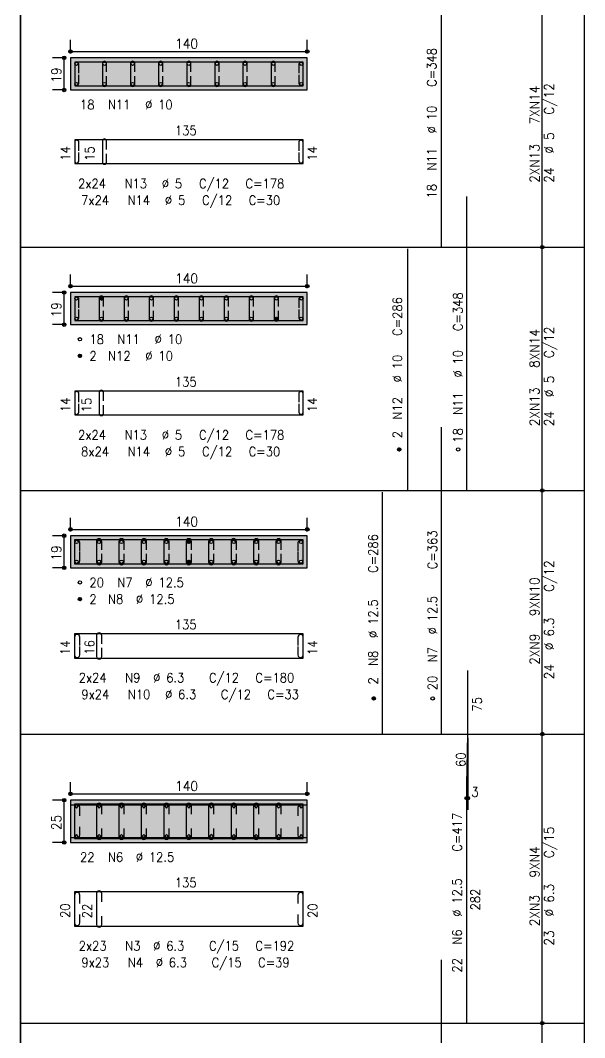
# Model space of a CAD drawing. Extents: x 0 to 119, y 0 to 84.
# Drawn here: x 62.57 to 75.91, y 23.27 to 47.34 of the extents above; entities that cross this region are included whole.
import ezdxf

# ---------------------------------------------------------------- set-up
doc = ezdxf.new("R2010")
doc.units = 0
for name, color, linetype in [('15', 15, 'Continuous'), ('18', 4, 'Continuous'), ('2', 2, 'Continuous'), ('25', 1, 'Continuous'), ('26', 3, 'Continuous'), ('3', 3, 'Continuous'), ('51', 7, 'Continuous'), ('6', 6, 'Continuous'), ('64', 7, 'Continuous')]:
    doc.layers.add(name, color=color, linetype=linetype)
doc.styles.get("Standard").update_dxf_attribs({"font": 'standard'})

msp = doc.modelspace()

# ---------------------------------------------------------------- linework, layer by layer
at = {"layer": '15', "linetype": 'Continuous'}
for p, q in [((63.851469, 44.45341), (63.851469, 43.95341)), ((63.951469, 44.25341), (63.951469, 44.45341)), ((69.151469, 44.45341), (69.151469, 44.25341)), ((69.251469, 43.95341), (69.251469, 44.45341)), ((63.851469, 43.95341), (69.251469, 43.95341)), ((63.851469, 38.50661), (63.851469, 38.00661)), ((63.951469, 38.30661), (63.951469, 38.50661)), ((69.151469, 38.50661), (69.151469, 38.30661)), ((69.251469, 38.00661), (69.251469, 38.50661)), ((63.851469, 38.00661), (69.251469, 38.00661)), ((63.846069, 32.74641), (63.846069, 32.25121)), ((63.972069, 32.54641), (63.972069, 32.74641)), ((69.130869, 32.74641), (69.130869, 32.54641)), ((69.256869, 32.25121), (69.256869, 32.74641)), ((63.846069, 32.25121), (69.256869, 32.25121)), ((63.846069, 26.64321), (63.846069, 25.90801)), ((63.972069, 26.44321), (63.972069, 26.64321)), ((69.130869, 26.64321), (69.130869, 26.44321)), ((69.256869, 25.90801), (69.256869, 26.64321)), ((63.846069, 25.90801), (69.256869, 25.90801))]:
    msp.add_line(p, q, dxfattribs=at)
for points in [[(62.566461, 47.73376), (62.566461, 41.97376), (75.91206, 41.97376), (75.91206, 47.73376)], [(62.566461, 41.97376), (62.566461, 36.21376), (75.91206, 36.21376), (75.91206, 41.97376)], [(62.566461, 36.21376), (62.566461, 30.45376), (75.91206, 30.45376), (75.91206, 36.21376)], [(62.566461, 30.45376), (62.566461, 23.61376), (75.91206, 23.61376), (75.91206, 30.45376)], [(62.566461, 23.61376), (62.566461, 17.49376), (75.91206, 17.49376), (75.91206, 23.61376)]]:
    msp.add_lwpolyline(points, dxfattribs=at)
for centre, radius in [((63.901469, 44.45341), 0.05), ((69.201469, 44.45341), 0.05), ((63.901469, 38.50661), 0.05), ((69.201469, 38.50661), 0.05), ((63.909069, 32.74641), 0.063), ((69.193869, 32.74641), 0.063), ((63.909069, 26.64321), 0.063), ((69.193869, 26.64321), 0.063)]:
    msp.add_arc(centre, radius, 0, 179.999999, dxfattribs=at)
at = {"layer": '18', "linetype": 'Continuous'}
for p, q in [((74.91086, 41.97376), (74.91086, 47.73376)), ((63.751469, 46.55261), (63.751469, 46.88061)), ((69.351469, 46.55261), (69.351469, 46.88061)), ((63.751469, 46.60261), (69.351469, 46.60261)), ((63.651469, 46.45261), (63.323469, 46.45261)), ((63.601469, 45.69261), (63.601469, 46.45261)), ((69.251469, 46.35261), (63.851469, 46.35261)), ((63.851469, 46.35261), (63.851469, 45.85261)), ((63.851469, 46.29261), (63.851469, 45.79261)), ((63.951469, 46.09261), (63.951469, 46.29261)), ((64.506269, 46.32261), (64.506269, 45.82261)), ((64.606269, 46.12261), (64.606269, 46.32261)), ((65.171469, 46.32261), (65.171469, 45.82261)), ((65.271469, 46.12261), (65.271469, 46.32261)), ((65.836669, 46.32261), (65.836669, 45.82261)), ((65.936669, 46.12261), (65.936669, 46.32261)), ((66.501469, 46.32261), (66.501469, 45.82261)), ((66.601469, 46.12261), (66.601469, 46.32261)), ((67.166269, 46.32261), (67.166269, 45.82261)), ((67.266269, 46.12261), (67.266269, 46.32261)), ((67.831469, 46.32261), (67.831469, 45.82261)), ((67.931469, 46.12261), (67.931469, 46.32261)), ((68.496669, 46.32261), (68.496669, 45.82261)), ((68.596669, 46.12261), (68.596669, 46.32261)), ((69.151469, 46.29261), (69.151469, 46.09261)), ((69.251469, 45.85261), (69.251469, 46.35261)), ((69.251469, 45.79261), (69.251469, 46.29261)), ((63.951469, 45.85261), (63.951469, 46.05261)), ((64.606269, 45.82261), (64.606269, 46.02261)), ((65.271469, 45.82261), (65.271469, 46.02261)), ((65.936669, 45.82261), (65.936669, 46.02261)), ((66.601469, 45.82261), (66.601469, 46.02261)), ((67.266269, 45.82261), (67.266269, 46.02261)), ((67.931469, 45.82261), (67.931469, 46.02261)), ((68.596669, 45.82261), (68.596669, 46.02261)), ((69.151469, 46.05261), (69.151469, 45.85261)), ((63.851469, 45.79261), (69.251469, 45.79261)), ((63.651469, 45.69261), (63.323469, 45.69261)), ((74.91086, 36.21376), (74.91086, 41.97376)), ((63.751469, 40.99941), (63.751469, 41.32741)), ((69.351469, 40.99941), (69.351469, 41.32741)), ((63.751469, 41.04941), (69.351469, 41.04941)), ((63.651469, 40.89941), (63.323469, 40.89941)), ((63.601469, 40.13941), (63.601469, 40.89941)), ((69.251469, 40.79941), (63.851469, 40.79941)), ((63.851469, 40.79941), (63.851469, 40.29941)), ((63.851469, 40.73941), (63.851469, 40.23941)), ((63.951469, 40.53941), (63.951469, 40.73941)), ((64.432669, 40.76941), (64.432669, 40.26941)), ((64.532669, 40.56941), (64.532669, 40.76941)), ((65.023869, 40.76941), (65.023869, 40.26941)), ((65.123869, 40.56941), (65.123869, 40.76941)), ((65.614669, 40.76941), (65.614669, 40.26941)), ((65.714669, 40.56941), (65.714669, 40.76941)), ((66.205869, 40.76941), (66.205869, 40.26941)), ((66.305869, 40.56941), (66.305869, 40.76941)), ((66.797069, 40.76941), (66.797069, 40.26941)), ((66.897069, 40.56941), (66.897069, 40.76941)), ((67.388269, 40.76941), (67.388269, 40.26941)), ((67.488269, 40.56941), (67.488269, 40.76941)), ((67.979069, 40.76941), (67.979069, 40.26941)), ((68.079069, 40.56941), (68.079069, 40.76941)), ((68.570269, 40.76941), (68.570269, 40.26941)), ((68.670269, 40.56941), (68.670269, 40.76941)), ((69.151469, 40.73941), (69.151469, 40.53941)), ((69.251469, 40.29941), (69.251469, 40.79941)), ((69.251469, 40.23941), (69.251469, 40.73941)), ((63.951469, 40.29941), (63.951469, 40.49941)), ((64.532669, 40.26941), (64.532669, 40.46941)), ((65.123869, 40.26941), (65.123869, 40.46941)), ((65.714669, 40.26941), (65.714669, 40.46941)), ((66.305869, 40.26941), (66.305869, 40.46941)), ((66.897069, 40.26941), (66.897069, 40.46941)), ((67.488269, 40.26941), (67.488269, 40.46941)), ((68.079069, 40.26941), (68.079069, 40.46941)), ((68.670269, 40.26941), (68.670269, 40.46941)), ((69.151469, 40.49941), (69.151469, 40.29941)), ((63.851469, 40.23941), (69.251469, 40.23941)), ((63.651469, 40.13941), (63.323469, 40.13941)), ((74.91086, 30.45376), (74.91086, 36.21376)), ((63.751469, 35.24461), (63.751469, 35.57261)), ((69.351469, 35.24461), (69.351469, 35.57261)), ((63.651469, 35.14461), (63.323469, 35.14461)), ((63.601469, 34.38461), (63.601469, 35.14461)), ((63.751469, 35.29461), (69.351469, 35.29461)), ((69.256869, 35.05001), (63.846069, 35.05001)), ((63.846069, 35.05001), (63.846069, 34.55481)), ((63.846069, 34.97441), (63.846069, 34.47921)), ((63.972069, 34.77441), (63.972069, 34.97441)), ((64.364469, 35.01221), (64.364469, 34.51701)), ((64.490469, 34.81221), (64.490469, 35.01221)), ((64.895269, 35.01221), (64.895269, 34.51701)), ((65.021269, 34.81221), (65.021269, 35.01221)), ((65.426469, 35.01221), (65.426469, 34.51701)), ((65.552469, 34.81221), (65.552469, 35.01221)), ((65.957269, 35.01221), (65.957269, 34.51701)), ((66.083269, 34.81221), (66.083269, 35.01221)), ((66.488469, 35.01221), (66.488469, 34.51701)), ((66.614469, 34.81221), (66.614469, 35.01221)), ((67.019669, 35.01221), (67.019669, 34.51701)), ((67.145669, 34.81221), (67.145669, 35.01221)), ((67.550469, 35.01221), (67.550469, 34.51701)), ((67.676469, 34.81221), (67.676469, 35.01221)), ((68.081669, 35.01221), (68.081669, 34.51701)), ((68.207669, 34.81221), (68.207669, 35.01221)), ((68.612469, 35.01221), (68.612469, 34.51701)), ((68.738469, 34.81221), (68.738469, 35.01221)), ((69.130869, 34.97441), (69.130869, 34.77441)), ((69.256869, 34.55481), (69.256869, 35.05001)), ((69.256869, 34.47921), (69.256869, 34.97441)), ((63.972069, 34.55481), (63.972069, 34.75481)), ((64.490469, 34.51701), (64.490469, 34.71701)), ((65.021269, 34.51701), (65.021269, 34.71701)), ((65.552469, 34.51701), (65.552469, 34.71701)), ((66.083269, 34.51701), (66.083269, 34.71701)), ((66.614469, 34.51701), (66.614469, 34.71701)), ((67.145669, 34.51701), (67.145669, 34.71701)), ((67.676469, 34.51701), (67.676469, 34.71701)), ((68.207669, 34.51701), (68.207669, 34.71701)), ((68.738469, 34.51701), (68.738469, 34.71701)), ((69.130869, 34.75481), (69.130869, 34.55481)), ((63.846069, 34.47921), (69.256869, 34.47921)), ((63.651469, 34.38461), (63.323469, 34.38461)), ((73.14851, 30.35376), (73.14851, 28.658559)), ((74.91086, 23.61376), (74.91086, 30.45376)), ((63.751469, 28.98781), (63.751469, 29.31581)), ((69.351469, 28.98781), (69.351469, 29.31581)), ((73.12351, 29.15376), (73.12351, 28.658559)), ((63.651469, 28.88781), (63.323469, 28.88781)), ((63.601469, 27.88781), (63.601469, 28.88781)), ((63.751469, 29.03781), (69.351469, 29.03781)), ((73.12351, 28.936559), (73.14851, 28.936559)), ((69.256869, 28.79321), (63.846069, 28.79321)), ((63.846069, 28.79321), (63.846069, 28.05801)), ((63.846069, 28.71761), (63.846069, 27.98241)), ((63.972069, 28.51761), (63.972069, 28.71761)), ((64.364469, 28.75541), (64.364469, 28.02061)), ((64.490469, 28.55541), (64.490469, 28.75541)), ((64.895269, 28.75541), (64.895269, 28.02061)), ((65.021269, 28.55541), (65.021269, 28.75541)), ((65.426469, 28.75541), (65.426469, 28.02061)), ((65.552469, 28.55541), (65.552469, 28.75541)), ((65.957269, 28.75541), (65.957269, 28.02061)), ((66.083269, 28.55541), (66.083269, 28.75541)), ((66.488469, 28.75541), (66.488469, 28.02061)), ((66.614469, 28.55541), (66.614469, 28.75541)), ((67.019669, 28.75541), (67.019669, 28.02061)), ((67.145669, 28.55541), (67.145669, 28.75541)), ((67.550469, 28.75541), (67.550469, 28.02061)), ((67.676469, 28.55541), (67.676469, 28.75541)), ((68.081669, 28.75541), (68.081669, 28.02061)), ((68.207669, 28.55541), (68.207669, 28.75541)), ((68.612469, 28.75541), (68.612469, 28.02061)), ((68.738469, 28.55541), (68.738469, 28.75541)), ((69.130869, 28.71761), (69.130869, 28.51761)), ((69.256869, 28.05801), (69.256869, 28.79321)), ((69.256869, 27.98241), (69.256869, 28.71761)), ((63.972069, 28.05801), (63.972069, 28.25801)), ((64.490469, 28.02061), (64.490469, 28.22061)), ((65.021269, 28.02061), (65.021269, 28.22061)), ((65.552469, 28.02061), (65.552469, 28.22061)), ((66.083269, 28.02061), (66.083269, 28.22061)), ((66.614469, 28.02061), (66.614469, 28.22061)), ((67.145669, 28.02061), (67.145669, 28.22061)), ((67.676469, 28.02061), (67.676469, 28.22061)), ((68.207669, 28.02061), (68.207669, 28.22061)), ((68.738469, 28.02061), (68.738469, 28.22061)), ((69.130869, 28.25801), (69.130869, 28.05801)), ((63.846069, 27.98241), (69.256869, 27.98241)), ((63.651469, 27.88781), (63.323469, 27.88781)), ((74.91086, 17.49376), (74.91086, 23.61376))]:
    msp.add_line(p, q, dxfattribs=at)
for centre, radius in [((63.601469, 46.45261), 0.041625), ((63.601469, 46.45261), 0.02075), ((63.751469, 46.60261), 0.041625), ((63.751469, 46.60261), 0.02075), ((69.351469, 46.60261), 0.041625), ((69.351469, 46.60261), 0.02075), ((63.601469, 45.69261), 0.041625), ((63.601469, 45.69261), 0.02075), ((74.91086, 41.97376), 0.041625), ((74.91086, 41.97376), 0.041625), ((74.91086, 41.97376), 0.02075), ((74.91086, 41.97376), 0.02075), ((63.601469, 40.89941), 0.041625), ((63.601469, 40.89941), 0.02075), ((63.751469, 41.04941), 0.041625), ((63.751469, 41.04941), 0.02075), ((69.351469, 41.04941), 0.041625), ((69.351469, 41.04941), 0.02075), ((63.601469, 40.13941), 0.041625), ((63.601469, 40.13941), 0.02075), ((74.91086, 36.21376), 0.041625), ((74.91086, 36.21376), 0.041625), ((74.91086, 36.21376), 0.02075), ((74.91086, 36.21376), 0.02075), ((63.601469, 35.14461), 0.041625), ((63.601469, 35.14461), 0.02075), ((63.751469, 35.29461), 0.041625), ((63.751469, 35.29461), 0.02075), ((69.351469, 35.29461), 0.041625), ((69.351469, 35.29461), 0.02075), ((63.601469, 34.38461), 0.041625), ((63.601469, 34.38461), 0.02075), ((74.91086, 30.45376), 0.041625), ((74.91086, 30.45376), 0.041625), ((74.91086, 30.45376), 0.02075), ((74.91086, 30.45376), 0.02075), ((63.601469, 28.88781), 0.041625), ((63.601469, 28.88781), 0.02075), ((63.751469, 29.03781), 0.041625), ((63.751469, 29.03781), 0.02075), ((69.351469, 29.03781), 0.041625), ((69.351469, 29.03781), 0.02075), ((73.12351, 28.936559), 0.041625), ((73.12351, 28.936559), 0.02075), ((73.14851, 28.936559), 0.041625), ((73.14851, 28.936559), 0.02075), ((63.601469, 27.88781), 0.041625), ((63.601469, 27.88781), 0.02075), ((74.91086, 23.61376), 0.041625), ((74.91086, 23.61376), 0.041625), ((74.91086, 23.61376), 0.02075), ((74.91086, 23.61376), 0.02075)]:
    msp.add_circle(centre, radius, dxfattribs=at)
for centre, radius, start, end in [((63.901469, 46.29261), 0.05, 0, 179.999999), ((64.556269, 46.32261), 0.05, 0, 179.999999), ((65.221469, 46.32261), 0.05, 0, 179.999999), ((65.886669, 46.32261), 0.05, 0, 179.999999), ((66.551469, 46.32261), 0.05, 0, 179.999999), ((67.216269, 46.32261), 0.05, 0, 179.999999), ((67.881469, 46.32261), 0.05, 0, 179.999999), ((68.546669, 46.32261), 0.05, 0, 179.999999), ((69.201469, 46.29261), 0.05, 0, 179.999999), ((63.901469, 45.85261), 0.05, 179.999999, 0), ((64.556269, 45.82261), 0.05, 179.999999, 0), ((65.221469, 45.82261), 0.05, 179.999999, 0), ((65.886669, 45.82261), 0.05, 179.999999, 0), ((66.551469, 45.82261), 0.05, 179.999999, 0), ((67.216269, 45.82261), 0.05, 179.999999, 0), ((67.881469, 45.82261), 0.05, 179.999999, 0), ((68.546669, 45.82261), 0.05, 179.999999, 0), ((69.201469, 45.85261), 0.05, 179.999999, 0), ((63.901469, 40.73941), 0.05, 0, 179.999999), ((64.482669, 40.76941), 0.05, 0, 179.999999), ((65.073869, 40.76941), 0.05, 0, 179.999999), ((65.664669, 40.76941), 0.05, 0, 179.999999), ((66.255869, 40.76941), 0.05, 0, 179.999999), ((66.847069, 40.76941), 0.05, 0, 179.999999), ((67.438269, 40.76941), 0.05, 0, 179.999999), ((68.029069, 40.76941), 0.05, 0, 179.999999), ((68.620269, 40.76941), 0.05, 0, 179.999999), ((69.201469, 40.73941), 0.05, 0, 179.999999), ((63.901469, 40.29941), 0.05, 179.999999, 0), ((64.482669, 40.26941), 0.05, 179.999999, 0), ((65.073869, 40.26941), 0.05, 179.999999, 0), ((65.664669, 40.26941), 0.05, 179.999999, 0), ((66.255869, 40.26941), 0.05, 179.999999, 0), ((66.847069, 40.26941), 0.05, 179.999999, 0), ((67.438269, 40.26941), 0.05, 179.999999, 0), ((68.029069, 40.26941), 0.05, 179.999999, 0), ((68.620269, 40.26941), 0.05, 179.999999, 0), ((69.201469, 40.29941), 0.05, 179.999999, 0), ((63.909069, 34.97441), 0.063, 0, 179.999999), ((64.427469, 35.01221), 0.063, 0, 179.999999), ((64.958269, 35.01221), 0.063, 0, 179.999999), ((65.489469, 35.01221), 0.063, 0, 179.999999), ((66.020269, 35.01221), 0.063, 0, 179.999999), ((66.551469, 35.01221), 0.063, 0, 179.999999), ((67.082669, 35.01221), 0.063, 0, 179.999999), ((67.613469, 35.01221), 0.063, 0, 179.999999), ((68.144669, 35.01221), 0.063, 0, 179.999999), ((68.675469, 35.01221), 0.063, 0, 179.999999), ((69.193869, 34.97441), 0.063, 0, 179.999999), ((63.909069, 34.55481), 0.063, 179.999999, 0), ((64.427469, 34.51701), 0.063, 179.999999, 0), ((64.958269, 34.51701), 0.063, 179.999999, 0), ((65.489469, 34.51701), 0.063, 179.999999, 0), ((66.020269, 34.51701), 0.063, 179.999999, 0), ((66.551469, 34.51701), 0.063, 179.999999, 0), ((67.082669, 34.51701), 0.063, 179.999999, 0), ((67.613469, 34.51701), 0.063, 179.999999, 0), ((68.144669, 34.51701), 0.063, 179.999999, 0), ((68.675469, 34.51701), 0.063, 179.999999, 0), ((69.193869, 34.55481), 0.063, 179.999999, 0), ((63.909069, 28.71761), 0.063, 0, 179.999999), ((64.427469, 28.75541), 0.063, 0, 179.999999), ((64.958269, 28.75541), 0.063, 0, 179.999999), ((65.489469, 28.75541), 0.063, 0, 179.999999), ((66.020269, 28.75541), 0.063, 0, 179.999999), ((66.551469, 28.75541), 0.063, 0, 179.999999), ((67.082669, 28.75541), 0.063, 0, 179.999999), ((67.613469, 28.75541), 0.063, 0, 179.999999), ((68.144669, 28.75541), 0.063, 0, 179.999999), ((68.675469, 28.75541), 0.063, 0, 179.999999), ((69.193869, 28.71761), 0.063, 0, 179.999999), ((63.909069, 28.05801), 0.063, 179.999999, 0), ((64.427469, 28.02061), 0.063, 179.999999, 0), ((64.958269, 28.02061), 0.063, 179.999999, 0), ((65.489469, 28.02061), 0.063, 179.999999, 0), ((66.020269, 28.02061), 0.063, 179.999999, 0), ((66.551469, 28.02061), 0.063, 179.999999, 0), ((67.082669, 28.02061), 0.063, 179.999999, 0), ((67.613469, 28.02061), 0.063, 179.999999, 0), ((68.144669, 28.02061), 0.063, 179.999999, 0), ((68.675469, 28.02061), 0.063, 179.999999, 0), ((69.193869, 28.05801), 0.063, 179.999999, 0)]:
    msp.add_arc(centre, radius, start, end, dxfattribs=at)
at = {"layer": '25', "linetype": 'Continuous'}
for p, q in [((63.751469, 46.45261), (63.751469, 46.45261)), ((63.751469, 46.45261), (63.751469, 46.45261)), ((69.351469, 46.45261), (69.351469, 46.45261)), ((63.751469, 45.69261), (63.751469, 45.69261)), ((74.91086, 41.97376), (74.91086, 41.97376)), ((74.91086, 41.97376), (74.91086, 41.97376)), ((63.751469, 40.89941), (63.751469, 40.89941)), ((63.751469, 40.89941), (63.751469, 40.89941)), ((69.351469, 40.89941), (69.351469, 40.89941)), ((63.751469, 40.13941), (63.751469, 40.13941)), ((74.91086, 36.21376), (74.91086, 36.21376)), ((74.91086, 36.21376), (74.91086, 36.21376)), ((63.751469, 35.14461), (63.751469, 35.14461)), ((63.751469, 35.14461), (63.751469, 35.14461)), ((69.351469, 35.14461), (69.351469, 35.14461)), ((63.751469, 34.38461), (63.751469, 34.38461)), ((73.14851, 30.45376), (73.14851, 30.45376)), ((74.91086, 30.45376), (74.91086, 30.45376)), ((74.91086, 30.45376), (74.91086, 30.45376)), ((73.12351, 29.25376), (73.12351, 29.25376)), ((63.751469, 28.88781), (63.751469, 28.88781)), ((63.751469, 28.88781), (63.751469, 28.88781)), ((69.351469, 28.88781), (69.351469, 28.88781)), ((63.751469, 27.88781), (63.751469, 27.88781)), ((74.91086, 23.61376), (74.91086, 23.61376)), ((74.91086, 23.61376), (74.91086, 23.61376))]:
    msp.add_line(p, q, dxfattribs=at)
at = {"layer": '26', "linetype": 'Continuous'}
for points in [[(63.751469, 45.69261), (69.351469, 45.69261), (69.351469, 46.45261), (63.751469, 46.45261), (63.751469, 45.69261)], [(63.751469, 40.13941), (69.351469, 40.13941), (69.351469, 40.89941), (63.751469, 40.89941), (63.751469, 40.13941)], [(63.751469, 34.38461), (69.351469, 34.38461), (69.351469, 35.14461), (63.751469, 35.14461), (63.751469, 34.38461)], [(63.751469, 27.88781), (69.351469, 27.88781), (69.351469, 28.88781), (63.751469, 28.88781), (63.751469, 27.88781)]]:
    msp.add_lwpolyline(points, dxfattribs=at)
for points in [[(63.751469, 45.69261), (69.351469, 45.69261), (69.351469, 46.45261)], [(63.751469, 45.69261), (69.351469, 46.45261), (63.751469, 46.45261)], [(63.751469, 45.69261), (63.751469, 46.45261), (63.751469, 45.69261)], [(63.751469, 40.13941), (69.351469, 40.13941), (69.351469, 40.89941)], [(63.751469, 40.13941), (69.351469, 40.89941), (63.751469, 40.89941)], [(63.751469, 40.13941), (63.751469, 40.89941), (63.751469, 40.13941)], [(63.751469, 34.38461), (69.351469, 34.38461), (69.351469, 35.14461)], [(63.751469, 34.38461), (69.351469, 35.14461), (63.751469, 35.14461)], [(63.751469, 34.38461), (63.751469, 35.14461), (63.751469, 34.38461)], [(63.751469, 27.88781), (69.351469, 27.88781), (69.351469, 28.88781)], [(63.751469, 27.88781), (69.351469, 28.88781), (63.751469, 28.88781)], [(63.751469, 27.88781), (63.751469, 28.88781), (63.751469, 27.88781)]]:
    msp.add_solid(points, dxfattribs=at)
at = {"layer": '3', "linetype": 'Continuous'}
for points in [[(63.751469, 45.69261), (69.351469, 45.69261), (69.351469, 46.45261), (63.751469, 46.45261), (63.751469, 45.69261)], [(63.751469, 40.13941), (69.351469, 40.13941), (69.351469, 40.89941), (63.751469, 40.89941), (63.751469, 40.13941)], [(63.751469, 34.38461), (69.351469, 34.38461), (69.351469, 35.14461), (63.751469, 35.14461), (63.751469, 34.38461)], [(63.751469, 28.00781), (69.351469, 28.00781), (69.351469, 28.76781), (63.751469, 28.76781), (63.751469, 28.00781)]]:
    msp.add_lwpolyline(points, dxfattribs=at)
at = {"layer": '51', "linetype": 'Continuous'}
for p, q in [((64.443089, 40.753771), (64.488308, 40.79899)), ((64.443095, 40.76509), (64.477025, 40.799021)), ((64.445441, 40.744809), (64.497286, 40.796654)), ((64.449314, 40.737368), (64.504731, 40.792785)), ((64.454399, 40.73114), (64.510962, 40.787703)), ((64.460629, 40.726056), (64.516051, 40.781478)), ((64.468076, 40.72219), (64.519891, 40.774004)), ((64.47702, 40.719819), (64.522281, 40.76508)), ((64.488351, 40.719837), (64.522284, 40.75377)), ((68.580689, 40.273771), (68.625908, 40.31899)), ((68.580695, 40.28509), (68.614625, 40.319021)), ((68.583041, 40.264809), (68.634886, 40.316654)), ((68.586914, 40.257368), (68.642331, 40.312785)), ((68.591999, 40.25114), (68.648562, 40.307703)), ((68.598229, 40.246056), (68.653651, 40.301478)), ((68.605676, 40.242189), (68.657491, 40.294004)), ((68.61462, 40.239819), (68.659881, 40.28508)), ((68.625951, 40.239837), (68.659884, 40.273769)), ((63.936889, 39.395896), (63.982108, 39.441115)), ((63.936895, 39.407215), (63.970825, 39.441146)), ((63.939241, 39.386934), (63.991086, 39.438779)), ((63.943114, 39.379493), (63.998531, 39.43491)), ((63.948199, 39.373265), (64.004762, 39.429828)), ((63.954429, 39.368181), (64.009851, 39.423603)), ((63.961876, 39.364315), (64.013691, 39.416129)), ((63.97082, 39.361944), (64.016081, 39.407205)), ((63.982151, 39.361962), (64.016084, 39.395895)), ((71.486966, 37.182145), (71.532185, 37.227364)), ((71.486972, 37.193464), (71.520902, 37.227395)), ((71.489319, 37.173184), (71.541163, 37.225028)), ((71.493191, 37.165742), (71.548608, 37.221159)), ((71.498277, 37.159514), (71.55484, 37.216077)), ((71.504506, 37.15443), (71.559929, 37.209853)), ((71.511954, 37.150564), (71.563768, 37.202378)), ((71.520897, 37.148194), (71.566158, 37.193454)), ((71.532228, 37.148211), (71.566161, 37.182144)), ((66.511889, 34.994171), (66.557108, 35.03939)), ((66.511895, 35.00549), (66.545825, 35.039421)), ((66.514241, 34.985209), (66.566086, 35.037054)), ((66.518114, 34.977768), (66.573531, 35.033185)), ((66.523199, 34.97154), (66.579762, 35.028103)), ((66.529429, 34.966456), (66.584851, 35.021878)), ((66.536876, 34.962589), (66.588691, 35.014404)), ((66.54582, 34.960219), (66.591081, 35.00548)), ((66.557151, 34.960237), (66.591084, 34.994169)), ((66.511889, 34.523771), (66.557108, 34.56899)), ((66.511895, 34.53509), (66.545825, 34.569021)), ((66.514241, 34.514809), (66.566086, 34.566654)), ((66.518114, 34.507368), (66.573531, 34.562785)), ((66.523199, 34.50114), (66.579762, 34.557703)), ((66.529429, 34.496056), (66.584851, 34.551478)), ((66.536876, 34.492189), (66.588691, 34.544004)), ((66.54582, 34.489819), (66.591081, 34.53508)), ((66.557151, 34.489837), (66.591084, 34.523769)), ((63.936889, 33.641096), (63.982108, 33.686315)), ((63.936895, 33.652415), (63.970825, 33.686346)), ((63.939241, 33.632134), (63.991086, 33.683979)), ((63.943114, 33.624693), (63.998531, 33.68011)), ((63.948199, 33.618465), (64.004762, 33.675028)), ((63.954429, 33.613381), (64.009851, 33.668803)), ((63.961876, 33.609515), (64.013691, 33.661329)), ((63.97082, 33.607144), (64.016081, 33.652405)), ((63.982151, 33.607162), (64.016084, 33.641095)), ((70.884661, 31.290709), (70.929879, 31.335928)), ((70.884666, 31.302028), (70.918596, 31.335959)), ((70.887013, 31.281747), (70.938857, 31.333592)), ((70.890885, 31.274306), (70.946302, 31.329723)), ((70.895971, 31.268078), (70.952534, 31.324641)), ((70.9022, 31.262994), (70.957623, 31.318416)), ((70.909648, 31.259128), (70.961462, 31.310942)), ((70.918591, 31.256757), (70.963852, 31.302018)), ((70.929922, 31.256775), (70.963855, 31.290708)), ((63.896269, 28.78301), (63.856269, 28.74301)), ((63.856269, 28.74301), (63.896269, 28.70301)), ((63.936269, 28.74301), (63.896269, 28.78301)), ((63.896269, 28.70301), (63.936269, 28.74301)), ((64.427469, 28.78301), (64.387469, 28.74301)), ((64.387469, 28.74301), (64.427469, 28.70301)), ((64.467469, 28.74301), (64.427469, 28.78301)), ((64.427469, 28.70301), (64.467469, 28.74301)), ((64.958269, 28.78301), (64.918269, 28.74301)), ((64.918269, 28.74301), (64.958269, 28.70301)), ((64.998269, 28.74301), (64.958269, 28.78301)), ((64.958269, 28.70301), (64.998269, 28.74301)), ((65.489469, 28.78301), (65.449469, 28.74301)), ((65.449469, 28.74301), (65.489469, 28.70301)), ((65.529469, 28.74301), (65.489469, 28.78301)), ((65.489469, 28.70301), (65.529469, 28.74301)), ((66.020269, 28.78301), (65.980269, 28.74301)), ((65.980269, 28.74301), (66.020269, 28.70301)), ((66.060269, 28.74301), (66.020269, 28.78301)), ((66.020269, 28.70301), (66.060269, 28.74301)), ((66.551469, 28.78301), (66.511469, 28.74301)), ((66.511469, 28.74301), (66.551469, 28.70301)), ((66.591469, 28.74301), (66.551469, 28.78301)), ((66.551469, 28.70301), (66.591469, 28.74301)), ((67.082669, 28.78301), (67.042669, 28.74301)), ((67.042669, 28.74301), (67.082669, 28.70301)), ((67.122669, 28.74301), (67.082669, 28.78301)), ((67.082669, 28.70301), (67.122669, 28.74301)), ((67.613469, 28.78301), (67.573469, 28.74301)), ((67.573469, 28.74301), (67.613469, 28.70301)), ((67.653469, 28.74301), (67.613469, 28.78301)), ((67.613469, 28.70301), (67.653469, 28.74301)), ((68.144669, 28.78301), (68.104669, 28.74301)), ((68.104669, 28.74301), (68.144669, 28.70301)), ((68.184669, 28.74301), (68.144669, 28.78301)), ((68.144669, 28.70301), (68.184669, 28.74301)), ((68.675469, 28.78301), (68.635469, 28.74301)), ((68.635469, 28.74301), (68.675469, 28.70301)), ((68.715469, 28.74301), (68.675469, 28.78301)), ((68.675469, 28.70301), (68.715469, 28.74301)), ((69.206669, 28.78301), (69.166669, 28.74301)), ((69.166669, 28.74301), (69.206669, 28.70301)), ((69.246669, 28.74301), (69.206669, 28.78301)), ((69.206669, 28.70301), (69.246669, 28.74301)), ((63.896269, 28.07261), (63.856269, 28.03261)), ((63.856269, 28.03261), (63.896269, 27.99261)), ((63.936269, 28.03261), (63.896269, 28.07261)), ((63.896269, 27.99261), (63.936269, 28.03261)), ((64.427469, 28.07301), (64.387469, 28.03301)), ((64.387469, 28.03301), (64.427469, 27.99301)), ((64.467469, 28.03301), (64.427469, 28.07301)), ((64.427469, 27.99301), (64.467469, 28.03301)), ((64.958269, 28.07301), (64.918269, 28.03301)), ((64.918269, 28.03301), (64.958269, 27.99301)), ((64.998269, 28.03301), (64.958269, 28.07301)), ((64.958269, 27.99301), (64.998269, 28.03301)), ((65.489469, 28.07301), (65.449469, 28.03301)), ((65.449469, 28.03301), (65.489469, 27.99301)), ((65.529469, 28.03301), (65.489469, 28.07301)), ((65.489469, 27.99301), (65.529469, 28.03301)), ((66.020269, 28.07301), (65.980269, 28.03301)), ((65.980269, 28.03301), (66.020269, 27.99301)), ((66.060269, 28.03301), (66.020269, 28.07301)), ((66.020269, 27.99301), (66.060269, 28.03301)), ((66.551469, 28.07301), (66.511469, 28.03301)), ((66.511469, 28.03301), (66.551469, 27.99301)), ((66.591469, 28.03301), (66.551469, 28.07301)), ((66.551469, 27.99301), (66.591469, 28.03301)), ((67.082669, 28.07301), (67.042669, 28.03301)), ((67.042669, 28.03301), (67.082669, 27.99301)), ((67.122669, 28.03301), (67.082669, 28.07301)), ((67.082669, 27.99301), (67.122669, 28.03301)), ((67.613469, 28.07301), (67.573469, 28.03301)), ((67.573469, 28.03301), (67.613469, 27.99301)), ((67.653469, 28.03301), (67.613469, 28.07301)), ((67.613469, 27.99301), (67.653469, 28.03301)), ((68.144669, 28.07301), (68.104669, 28.03301)), ((68.104669, 28.03301), (68.144669, 27.99301)), ((68.184669, 28.03301), (68.144669, 28.07301)), ((68.144669, 27.99301), (68.184669, 28.03301)), ((68.675469, 28.07301), (68.635469, 28.03301)), ((68.635469, 28.03301), (68.675469, 27.99301)), ((68.715469, 28.03301), (68.675469, 28.07301)), ((68.675469, 27.99301), (68.715469, 28.03301)), ((69.206669, 28.07261), (69.166669, 28.03261)), ((69.166669, 28.03261), (69.206669, 27.99261)), ((69.246669, 28.03261), (69.206669, 28.07261)), ((69.206669, 27.99261), (69.246669, 28.03261))]:
    msp.add_line(p, q, dxfattribs=at)
for centre in [(63.891469, 46.31261), (64.556269, 46.31261), (65.221469, 46.31261), (65.886669, 46.31261), (66.551469, 46.31261), (67.216269, 46.31261), (67.881469, 46.31261), (68.546669, 46.31261), (69.211469, 46.31261), (63.891469, 45.83261), (64.556269, 45.83261), (65.221469, 45.83261), (65.886669, 45.83261), (66.551469, 45.83261), (67.216269, 45.83261), (67.881469, 45.83261), (68.546669, 45.83261), (69.211469, 45.83261), (63.891469, 40.75941), (64.482669, 40.75941), (65.073869, 40.75941), (65.664669, 40.75941), (66.255869, 40.75941), (66.847069, 40.75941), (67.438269, 40.75941), (68.029069, 40.75941), (68.620269, 40.75941), (69.211469, 40.75941), (63.891469, 40.27941), (64.482669, 40.27941), (65.073869, 40.27941), (65.664669, 40.27941), (66.255869, 40.27941), (66.847069, 40.27941), (67.438269, 40.27941), (68.029069, 40.27941), (68.620269, 40.27941), (69.211469, 40.27941), (63.976469, 39.795285), (63.976469, 39.401535), (71.526547, 37.187784), (72.920547, 37.187784), (63.896269, 34.99981), (64.427469, 34.99981), (64.958269, 34.99981), (65.489469, 34.99981), (66.020269, 34.99981), (66.551469, 34.99981), (67.082669, 34.99981), (67.613469, 34.99981), (68.144669, 34.99981), (68.675469, 34.99981), (69.206669, 34.99981), (63.896269, 34.52941), (64.427469, 34.52941), (64.958269, 34.52941), (65.489469, 34.52941), (66.020269, 34.52941), (66.551469, 34.52941), (67.082669, 34.52941), (67.613469, 34.52941), (68.144669, 34.52941), (68.675469, 34.52941), (69.206669, 34.52941), (63.976469, 34.040485), (63.976469, 33.646735), (70.924241, 31.296348), (72.318241, 31.296348)]:
    msp.add_circle(centre, 0.04, dxfattribs=at)
at = {"layer": '6', "linetype": 'Continuous'}
for p, q in [((62.566461, 6.295739), (62.566461, 78.909078)), ((75.91206, 6.295739), (75.91206, 78.909078))]:
    msp.add_line(p, q, dxfattribs=at)
at = {"layer": '64', "linetype": 'Continuous'}
for p, q in [((72.52351, 41.97376), (72.52351, 48.93376)), ((69.251469, 44.51341), (63.851469, 44.51341)), ((63.851469, 44.51341), (63.851469, 44.01341)), ((64.506269, 44.48341), (64.506269, 43.98341)), ((64.606269, 44.28341), (64.606269, 44.48341)), ((69.251469, 44.01341), (69.251469, 44.51341)), ((63.951469, 44.01341), (63.951469, 44.21341)), ((64.606269, 43.98341), (64.606269, 44.18341)), ((69.151469, 44.21341), (69.151469, 44.01341)), ((73.12351, 36.21376), (73.12351, 43.17376)), ((71.72951, 36.21376), (71.72951, 41.93376)), ((69.251469, 38.56661), (63.851469, 38.56661)), ((63.851469, 38.56661), (63.851469, 38.06661)), ((64.432669, 38.53661), (64.432669, 38.03661)), ((64.532669, 38.33661), (64.532669, 38.53661)), ((69.251469, 38.06661), (69.251469, 38.56661)), ((63.951469, 38.06661), (63.951469, 38.26661)), ((64.532669, 38.03661), (64.532669, 38.23661)), ((69.151469, 38.26661), (69.151469, 38.06661)), ((72.52351, 30.45376), (72.52351, 37.71376)), ((71.12951, 30.45376), (71.12951, 36.17376)), ((69.256869, 32.82201), (63.846069, 32.82201)), ((63.846069, 32.82201), (63.846069, 32.32681)), ((64.364469, 32.78421), (64.364469, 32.28901)), ((64.490469, 32.58421), (64.490469, 32.78421)), ((69.256869, 32.32681), (69.256869, 32.82201)), ((63.972069, 32.32681), (63.972069, 32.52681)), ((69.130869, 32.52681), (69.130869, 32.32681)), ((64.490469, 32.28901), (64.490469, 32.48901)), ((73.14851, 30.45376), (73.14851, 31.95376)), ((73.12351, 29.25376), (73.14851, 30.45376)), ((73.12351, 23.61376), (73.12351, 29.25376)), ((69.256869, 26.71881), (63.846069, 26.71881)), ((63.846069, 26.71881), (63.846069, 25.98361)), ((69.256869, 25.98361), (69.256869, 26.71881)), ((64.364469, 26.68101), (64.364469, 25.94621)), ((64.490469, 26.48101), (64.490469, 26.68101)), ((63.972069, 25.98361), (63.972069, 26.18361)), ((64.490469, 25.94621), (64.490469, 26.14621)), ((69.130869, 26.18361), (69.130869, 25.98361)), ((72.52351, 17.49376), (72.52351, 25.11376))]:
    msp.add_line(p, q, dxfattribs=at)
for centre, radius, start, end in [((64.556269, 44.48341), 0.05, 0, 179.999999), ((63.901469, 44.01341), 0.05, 179.999999, 0), ((64.556269, 43.98341), 0.05, 179.999999, 0), ((69.201469, 44.01341), 0.05, 179.999999, 0), ((64.482669, 38.53661), 0.05, 0, 179.999999), ((63.901469, 38.06661), 0.05, 179.999999, 0), ((64.482669, 38.03661), 0.05, 179.999999, 0), ((69.201469, 38.06661), 0.05, 179.999999, 0), ((64.427469, 32.78421), 0.063, 0, 179.999999), ((63.909069, 32.32681), 0.063, 179.999999, 0), ((64.427469, 32.28901), 0.063, 179.999999, 0), ((69.193869, 32.32681), 0.063, 179.999999, 0), ((64.427469, 26.68101), 0.063, 0, 179.999999), ((63.909069, 25.98361), 0.063, 179.999999, 0), ((64.427469, 25.94621), 0.063, 179.999999, 0), ((69.193869, 25.98361), 0.063, 179.999999, 0)]:
    msp.add_arc(centre, radius, start, end, dxfattribs=at)

# ---------------------------------------------------------------- texts
at = {"layer": '2', "linetype": 'Continuous'}
for s, p in [('6', (75.91106, 41.97376)), ('5', (75.91106, 36.21376)), ('4', (75.91106, 30.45376)), ('3', (75.91106, 23.61376))]:
    msp.add_text(s, height=0.001, dxfattribs=at).set_placement(p)
at = {"layer": '25', "linetype": 'Continuous'}
for s, height, p in [('140', 0.23, (66.229469, 46.67161)), ('18', 0.22, (63.976469, 45.235985)), ('N11', 0.22, (64.636469, 45.235985)), ('%%C 10', 0.22, (65.516469, 45.235985)), ('140', 0.23, (66.229469, 41.11841)), ('18', 0.22, (64.201469, 39.682785)), ('N11', 0.22, (64.861469, 39.682785)), ('%%C 10', 0.22, (65.741469, 39.682785)), ('2', 0.22, (64.201469, 39.289035)), ('N12', 0.22, (64.641469, 39.289035)), ('%%C 10', 0.22, (65.521469, 39.289035)), ('140', 0.23, (66.229469, 35.36361)), ('20', 0.22, (64.201469, 33.927985)), ('N7', 0.22, (64.861469, 33.927985)), ('%%C 12.5', 0.22, (65.521469, 33.927985)), ('2', 0.22, (64.201469, 33.534235)), ('N8', 0.22, (64.641469, 33.534235)), ('%%C 12.5', 0.22, (65.301469, 33.534235)), ('140', 0.23, (66.229469, 29.10681)), ('3', 0.23, (73.228344, 28.968005)), ('22', 0.22, (63.976469, 27.431185)), ('N6', 0.22, (64.636469, 27.431185)), ('%%C 12.5', 0.22, (65.296469, 27.431185))]:
    msp.add_text(s, height=height, dxfattribs=at).set_placement(p)
for s, p in [('19', (63.532469, 45.86561)), ('7XN14', (74.84186, 44.87676)), ('C/12', (75.18686, 45.10676)), ('%%C 5', (75.18686, 44.18676)), ('2XN13', (74.84186, 43.49676)), ('24', (75.18686, 43.49676)), ('19', (63.532469, 40.31241)), ('8XN14', (74.84186, 39.11676)), ('C/12', (75.18686, 39.34676)), ('%%C 5', (75.18686, 38.42676)), ('2XN13', (74.84186, 37.73676)), ('24', (75.18686, 37.73676)), ('19', (63.532469, 34.55761)), ('C/12', (75.18686, 33.81676)), ('9XN10', (74.84186, 33.24176)), ('%%C 6.3', (75.18686, 32.43676)), ('2XN9', (74.84186, 32.09176)), ('24', (75.18686, 31.74676)), ('25', (63.532469, 28.18081)), ('C/15', (75.18686, 27.51676)), ('9XN4', (74.84186, 27.05676)), ('%%C 6.3', (75.18686, 26.13676)), ('2XN3', (74.84186, 25.90676)), ('23', (75.18686, 25.44676))]:
    msp.add_text(s, height=0.23, rotation=90, dxfattribs=at).set_placement(p)
at = {"layer": '26', "linetype": 'Continuous'}
for s, rotation, p in [('C=348', 90, (72.405417, 45.766378)), ('%%C 10', 90, (72.405417, 44.666378)), ('14', 90, (63.741469, 44.01841)), ('15', 90, (64.316269, 44.01341)), ('14', 90, (69.581469, 44.01841)), ('N11', 90, (72.405417, 43.786378)), ('18', 90, (72.405417, 43.126378)), ('C=286', 90, (71.59219, 39.873155)), ('C=348', 90, (73.025018, 39.986661)), ('%%C 10', 90, (73.025018, 38.886661)), ('%%C 10', 90, (71.59219, 38.773155)), ('14', 90, (63.741469, 38.07161)), ('15', 90, (64.242669, 38.06661)), ('14', 90, (69.581469, 38.07161)), ('N12', 90, (71.59219, 37.893155)), ('N11', 90, (73.025018, 38.006661)), ('2', 90, (71.59219, 37.453155)), ('18', 90, (73.025018, 37.346661)), ('C=286', 90, (71.0184, 34.266109)), ('C=363', 90, (72.422184, 34.350571)), ('%%C 12.5', 90, (71.0184, 32.726109)), ('%%C 12.5', 90, (72.422184, 32.810571)), ('14', 90, (63.736069, 32.32291)), ('16', 90, (64.312387, 32.330879)), ('14', 90, (69.586869, 32.32291)), ('N8', 90, (71.0184, 32.066109)), ('N7', 90, (72.422184, 32.150571)), ('20', 90, (72.422184, 31.490571)), ('2', 90, (71.0184, 31.626109)), ('75', 90, (73.47851, 30.98376)), ('60', 88.806511, (73.088757, 29.671826)), ('C=417', 90, (73.003685, 27.669798)), ('%%C 12.5', 90, (73.003685, 26.129798)), ('282', 90, (73.434941, 26.27959)), ('20', 90, (63.736069, 26.09971)), ('22', 90, (64.254469, 26.09361)), ('20', 90, (69.586869, 26.09971)), ('N6', 90, (73.003685, 25.469798)), ('22', 90, (73.003685, 24.809798))]:
    msp.add_text(s, height=0.22, rotation=rotation, dxfattribs=at).set_placement(p)
for s, p in [('135', (66.221469, 44.62341)), ('2x24', (63.931469, 43.36731)), ('N13', (65.031469, 43.36731)), ('%%C 5', (65.911469, 43.36731)), ('C/12', (66.791469, 43.36731)), ('C=178', (67.891469, 43.36731)), ('7x24', (64.003969, 42.97356)), ('N14', (65.103969, 42.97356)), ('%%C 5', (65.983969, 42.97356)), ('C/12', (66.863969, 42.97356)), ('C=30', (67.963969, 42.97356)), ('135', (66.221469, 38.67661)), ('2x24', (63.931469, 37.42051)), ('N13', (65.031469, 37.42051)), ('%%C 5', (65.911469, 37.42051)), ('C/12', (66.791469, 37.42051)), ('C=178', (67.891469, 37.42051)), ('8x24', (64.003969, 37.02676)), ('N14', (65.103969, 37.02676)), ('%%C 5', (65.983969, 37.02676)), ('C/12', (66.863969, 37.02676)), ('C=30', (67.963969, 37.02676)), ('135', (66.221469, 32.93201)), ('2x24', (63.946269, 31.67531)), ('N9', (65.046269, 31.67531)), ('%%C 6.3', (65.706269, 31.67531)), ('C/12', (67.026269, 31.67531)), ('C=180', (68.126269, 31.67531)), ('C/12', (67.308769, 31.28156)), ('9x24', (64.008769, 31.28156)), ('N10', (65.108769, 31.28156)), ('%%C 6.3', (65.988769, 31.28156)), ('C=33', (68.408769, 31.28156)), ('135', (66.221469, 26.82881)), ('2x23', (63.946269, 25.33211)), ('N3', (65.046269, 25.33211)), ('%%C 6.3', (65.706269, 25.33211)), ('C/15', (67.026269, 25.33211)), ('C=192', (68.126269, 25.33211)), ('9x23', (64.008769, 24.93836)), ('N4', (65.108769, 24.93836)), ('%%C 6.3', (65.768769, 24.93836)), ('C/15', (67.088769, 24.93836)), ('C=39', (68.188769, 24.93836))]:
    msp.add_text(s, height=0.22, dxfattribs=at).set_placement(p)
at = {"layer": '3', "linetype": 'Continuous'}
for s, p in [('288', (75.91186, 44.85226)), ('288', (75.91186, 39.09226)), ('288', (75.91186, 33.33226)), ('342', (75.91186, 27.03226))]:
    msp.add_text(s, height=0.001, rotation=90, dxfattribs=at).set_placement(p)

doc.saveas('drawing.dxf')
